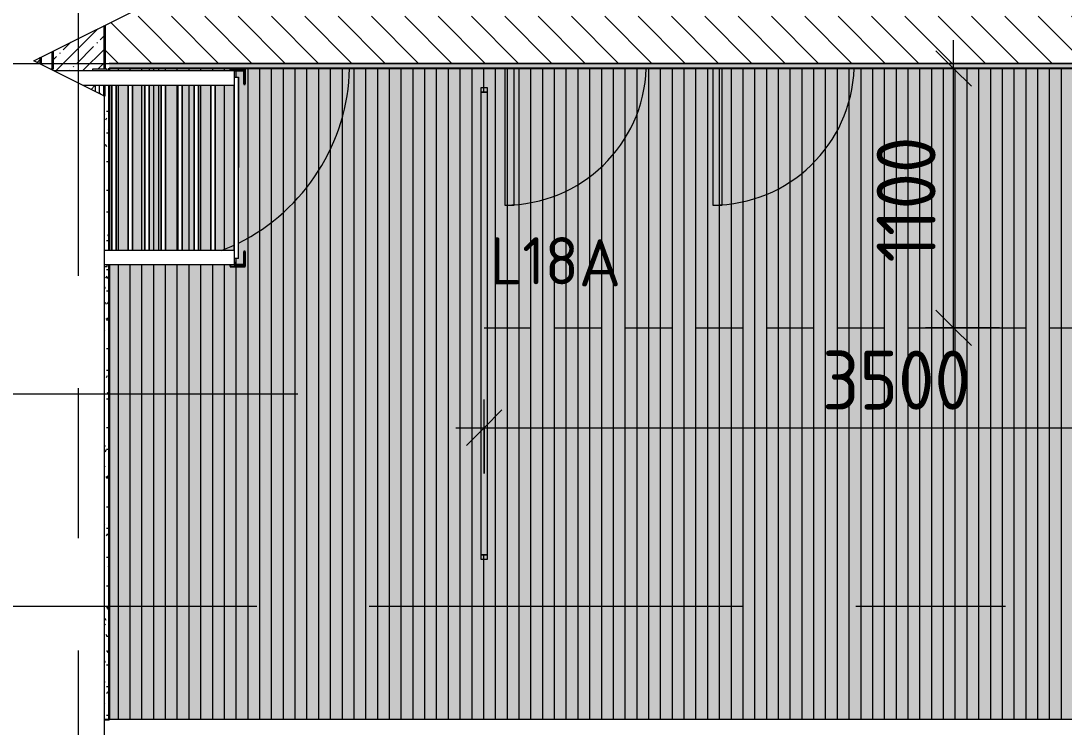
# Model space of a CAD drawing. Header units: millimetres. Extents: x 81682 to 274809, y -8553 to 29000.
# Drawn here: x 84615 to 89041, y 10588 to 13581 of the extents above; entities that cross this region are included whole.
import ezdxf

# ---------------------------------------------------------------- set-up
doc = ezdxf.new("R2010")
doc.units = ezdxf.units.MM
doc.linetypes.add('ADSK_Штрих_ш2 п1', pattern=[300, 200, -100])
doc.linetypes.add('Осевая', pattern=[3175, 635, -476.25, 1587.5, -476.25])
for name, color, linetype, lineweight in [('A-ANNO-DIMS', 7, 'Continuous', 9), ('A-ANNO-DIMS-100', 7, 'Continuous', 9), ('A-CLNG-PATT', 7, 'Continuous', 9), ('A-DETL-1', 7, 'ADSK_Штрих_ш2 п1', 9), ('A-DETL-GENF', 7, 'Continuous', 9), ('A-DOOR', 7, 'Continuous', 9), ('A-DOOR-1', 7, 'Continuous', 13), ('A-GENM', 7, 'Continuous', 9), ('A-GENM-2', 7, 'Continuous', 25), ('A-WALL', 7, 'Continuous', 9), ('E-LITE-EQPM-IDEN', 7, 'Continuous', 9), ('I-WALL', 7, 'Continuous', 9), ('Оси', 7, 'Continuous', 9), ('Оси-2', 7, 'Осевая', 9)]:
    doc.layers.add(name, color=color, linetype=linetype, lineweight=lineweight)
for name, color, linetype, lineweight, true_color in [('A-ANNO-NOTE', 1, 'Continuous', 9, 0xff0000), ('A-CLNG-2', 7, 'Continuous', 9, 0xc0c0c0), ('A-WALL-2', 254, 'Continuous', 25, 0xbebebe), ('A-WALL-3', 254, 'Continuous', 35, 0xbebebe), ('A-WALL-4', 7, 'Continuous', 35, 0x3c3c3c), ('E-LITE-EQPM-1', 1, 'Continuous', 9, 0xff0000), ('G-ANNO-TEXT-1', 1, 'Continuous', 9, 0xff0000)]:
    doc.layers.add(name, color=color, linetype=linetype, lineweight=lineweight, true_color=true_color)
doc.layers.add('A-CLNG-PATT-1', color=7, linetype='Continuous', lineweight=9, transparency=1)
doc.styles.add('GOST Common', font='GOST_Common.ttf', dxfattribs={"height": 200})
doc.styles.add('ISOCPEUR_1', font='isocpeur.ttf', dxfattribs={"width": 0.9, "height": 250})
doc.styles.add('ISOCPEUR_2', font='isocpeur.ttf', dxfattribs={"height": 200})
doc.dimstyles.new('ISO-2_5_0_9К_БОЛЬШОЙ_1', dxfattribs={"dimscale": 304.8, "dimtxt": 248.995294, "dimasz": 0.492126, "dimexe": 0.393701, "dimexo": 0.984252, "dimgap": 0, "dimtad": 1, "dimdec": 0, "dimrnd": 10, "dimzin": 0, "dimdsep": 46, "dimtxsty": 'ISOCPEUR_1', "dimblk1": 'OBLIQUE', "dimblk2": 'OBLIQUE', "dimsah": 1, "dimcen": 0.09, "dimdle": 0.393701, "dimazin": 0, "dimtfac": 1, "dimtdec": 4, "dimtix": 1, "dimtmove": 0, "dimatfit": 3, "dimfxl": 1, "dimtvp": 1, "dimtolj": 1, "dimtzin": 0, "dimarcsym": 2})
pattern_1 = [(45, (0, 0), (-57.02463, 57.02463), []), (45, (57.025, 0), (-57.02463, 57.02463), [100.806, -20.161, 3.353, -16.808])]
pattern_2 = [(0, (0, 0), (121.92, 30.48), [10.058, -81.382, 10.058, -81.382, -487.68]), (0, (0, 0), (121.92, 30.48), [-182.88, 10.058, -172.822, 10.058, -81.382, -213.36]), (0, (0, 0), (121.92, 30.48), [-457.2, 10.058, -50.902, 10.058, -142.342]), (120, (45.72, 15.24), (-87.356454, 90.345817), [10.058, -81.382, 10.058, -81.382, -487.68]), (120, (45.72, 15.24), (-87.356454, 90.345817), [-182.88, 10.058, -172.822, 10.058, -81.382, -213.36]), (120, (45.72, 15.24), (-87.356454, 90.345817), [-457.2, 10.058, -50.902, 10.058, -142.342]), (240, (60.96, 76.2), (-34.563546, -120.825817), [10.058, -81.382, 10.058, -81.382, -487.68]), (240, (60.96, 76.2), (-34.563546, -120.825817), [-182.88, 10.058, -172.822, 10.058, -81.382, -213.36]), (240, (60.96, 76.2), (-34.563546, -120.825817), [-457.2, 10.058, -50.902, 10.058, -142.342])]

# ---------------------------------------------------------------- blocks, each defined once
blk = doc.blocks.new('110_Дверь_СКБ_1Ст_Внутренняя1 - Д-8 950x2100h_охрана-31784688-План расстановки осветительного оборудования 3 этажа в осях 23-33')
at = {"layer": 'A-DOOR'}
for start, end in [(111.1067, 115.0774), (116.4592, 178.5796)]:
    blk.add_arc((437.5, 100), 850, start, end, dxfattribs=at)
at = {"layer": 'A-DOOR-1'}
for p, q in [((397.5, 891), (397.5, 193.4)), ((437.5, 193.4), (437.5, 891)), ((397.5, 130.4), (397.5, 121)), ((437.5, 121), (437.5, 130.4))]:
    blk.add_line(p, q, dxfattribs=at)
blk = doc.blocks.new('110_Дверь_СКБ_1Ст - д-18 700x2100h_Технический шкаф ЭОМ и СС-23257539-План расстановки осветительного оборудования 3 этажа в осях 23-33')
at = {"layer": 'A-DOOR'}
blk.add_arc((312.5, 100), 600, 90, 177.9844, dxfattribs=at)
at = {"layer": 'A-DOOR-1'}
for p, q in [((312.5, 700), (272.5, 700)), ((272.5, 700), (272.5, 121)), ((312.5, 121), (312.5, 700))]:
    blk.add_line(p, q, dxfattribs=at)
blk = doc.blocks.new('ОМ_Уголок_ГОСТ 8509-93 - ОМ_Уголок_ГОСТ 8509-93-22194820-План расстановки осветительного оборудования 3 этажа в осях 23-33')
at = {"layer": 'A-GENM'}
for p, q in [((84918.5, 13375.6), (84918.5, 13369.6)), ((84981.5, 13375.6), (84918.5, 13375.6)), ((84981.5, 13369.6), (84981.5, 13375.6))]:
    blk.add_line(p, q, dxfattribs=at)
blk = doc.blocks.new('ОМ_Арматурный стержень_Форма 1 - ОМ_Арматурный стержень_Форма 1-22194821-План расстановки осветительного оборудования 3 этажа в осях 23-33')
at = {"layer": 'A-GENM'}
for p, q in [((85520, 13341.8), (85529, 13341.8)), ((85529, 13341.8), (85538, 13341.8)), ((85538, 12573.8), (85538, 13341.8)), ((85520, 13306.6), (85520, 12609)), ((85529, 12573.8), (85520, 12573.8)), ((85538, 12573.8), (85529, 12573.8))]:
    blk.add_line(p, q, dxfattribs=at)
blk = doc.blocks.new('ОМ_Арматурный стержень_Форма 1 - ОМ_Арматурный стержень_Форма 1-V13-План расстановки осветительного оборудования 3 этажа в осях 23-33')
at = {"layer": 'A-GENM'}
for p, q in [((69.6, 9), (35.2, 9)), ((35.2, -9), (60.6, -9))]:
    blk.add_line(p, q, dxfattribs=at)
blk = doc.blocks.new('ОМ_Арматурный стержень_Форма 1 - ОМ_Арматурный стержень_Форма 1-V14-План расстановки осветительного оборудования 3 этажа в осях 23-33')
at = {"layer": 'A-GENM'}
for p, q in [((732.8, 9), (35.2, 9)), ((35.2, -9), (732.8, -9))]:
    blk.add_line(p, q, dxfattribs=at)
blk = doc.blocks.new('ОМ_Уголок_ГОСТ 8509-93 - ОМ_Уголок_ГОСТ 8509-93-V15-План расстановки осветительного оборудования 3 этажа в осях 23-33')
at = {"layer": 'A-GENM'}
for p, q in [((84970.7, 12540), (84981.5, 12540)), ((84981.5, 12540), (84981.5, 12546))]:
    blk.add_line(p, q, dxfattribs=at)
blk = doc.blocks.new('ОМ_Уголок_ГОСТ 8509-93 - ОМ_Уголок_ГОСТ 8509-93-22194824-План расстановки осветительного оборудования 3 этажа в осях 23-33')
at = {"layer": 'A-GENM-2'}
for p, q in [((85566.5, 13375.6), (85503.5, 13375.6)), ((85503.5, 13375.6), (85503.5, 13369.6)), ((85520, 13369.6), (85560.5, 13369.6)), ((85560.5, 13369.6), (85560.5, 13312.6)), ((85566.5, 13312.6), (85566.5, 13375.6)), ((85560.5, 13312.6), (85566.5, 13312.6))]:
    blk.add_line(p, q, dxfattribs=at)
blk = doc.blocks.new('ОМ_Уголок_ГОСТ 8509-93 - ОМ_Уголок_ГОСТ 8509-93-V16-План расстановки осветительного оборудования 3 этажа в осях 23-33')
at = {"layer": 'A-GENM-2'}
for p, q in [((85566.5, 12603), (85560.5, 12603)), ((85560.5, 12603), (85560.5, 12546)), ((85566.5, 12540), (85566.5, 12603)), ((85503.5, 12546), (85503.5, 12540)), ((85503.5, 12540), (85566.5, 12540)), ((85560.5, 12546), (85520, 12546))]:
    blk.add_line(p, q, dxfattribs=at)
blk = doc.blocks.new('ОМ_Уголок_ГОСТ 8509-93 - ОМ_Уголок_ГОСТ 8509-93-22194823-План расстановки осветительного оборудования 3 этажа в осях 23-33')
at = {"layer": 'A-GENM'}
for p, q in [((1370, 17.8), (820.7, 17.8)), ((1370, -45.2), (1370, 17.8)), ((820.7, -45.2), (1370, -45.2))]:
    blk.add_line(p, q, dxfattribs=at)
blk = doc.blocks.new('ОМ_Уголок_ГОСТ 8509-93 - ОМ_Уголок_ГОСТ 8509-93-V17-План расстановки осветительного оборудования 3 этажа в осях 23-33')
at = {"layer": 'A-GENM'}
for p, q in [((0, 17.8), (0, -45.2)), ((765.8, 17.8), (0, 17.8)), ((0, -45.2), (639.8, -45.2))]:
    blk.add_line(p, q, dxfattribs=at)
blk = doc.blocks.new('ОМ_Уголок_ГОСТ 8509-93 - ОМ_Уголок_ГОСТ 8509-93-V18-План расстановки осветительного оборудования 3 этажа в осях 23-33')
at = {"layer": 'A-GENM'}
for p, q in [((84751.5, 13375.6), (84742.2, 13375.6)), ((84751.5, 13371), (84751.5, 13375.6))]:
    blk.add_line(p, q, dxfattribs=at)
blk = doc.blocks.new('Downlight - Strip - 2000 мм-27655400-План расстановки осветительного оборудования 3 этажа в осях 23-33')
at = {"layer": 'E-LITE-EQPM-1'}
for p, q in [((-1000, -231.3), (-1000, -205.9)), ((-1000, -205.9), (-980.9, -205.9)), ((-980.9, -231.3), (-980.9, -205.9)), ((-980.9, -205.9), (981, -205.9)), ((-980.9, -205.9), (-980.9, -231.3)), ((-980.9, -231.3), (-980.9, -205.9)), ((-980.9, -205.9), (981, -205.9)), ((981, -205.9), (981, -231.3)), ((981, -231.3), (981, -205.9)), ((981, -205.9), (1000, -205.9)), ((981, -205.9), (981, -231.3)), ((1000, -205.9), (1000, -231.3)), ((-980.9, -231.3), (-1000, -231.3)), ((981, -231.3), (-980.9, -231.3)), ((981, -231.3), (-980.9, -231.3)), ((1000, -231.3), (981, -231.3))]:
    blk.add_line(p, q, dxfattribs=at)
blk = doc.blocks.new('DET_L_Линия разрыва - М100-30674062-План расстановки осветительного оборудования 3 этажа в осях 23-33')
at = {"layer": 'A-DETL-GENF'}
for p, q in [((13969.4, -300), (13669.4, 300)), ((14119.4, 0), (13969.4, -300)), ((27638.8, 0), (14119.4, 0))]:
    blk.add_line(p, q, dxfattribs=at)
blk = doc.blocks.new('DIMBLOCK83-План расстановки осветительного оборудования 3 этажа в осях 23-33')
at = {"layer": 'A-ANNO-DIMS-100'}
for p, q in [((88571.9, 12159.5), (88571.9, 13499)), ((88765.8, 13379), (88451.9, 13379)), ((88571.9, 13379), (88765.8, 13379)), ((88765.8, 12279.5), (88451.9, 12279.5)), ((88571.9, 12279.5), (88765.8, 12279.5))]:
    blk.add_line(p, q, dxfattribs=at)
at = {"layer": 'A-ANNO-DIMS-100', "lineweight": 20}
for p, q in [((88571.9, 13379), (88496.9, 13454)), ((88571.9, 13379), (88646.9, 13304)), ((88571.9, 12279.5), (88496.9, 12354.5)), ((88571.9, 12279.5), (88646.9, 12204.5))]:
    blk.add_line(p, q, dxfattribs=at)
at = {"layer": 'A-ANNO-DIMS-100', "color": 0, "insert": (88245.3, 12556.3), "char_height": 250, "width": 655.049, "attachment_point": 1, "rotation": 90, "line_spacing_factor": 1.149209, "style": 'ISOCPEUR_1'}
blk.add_mtext('1100', dxfattribs=at)
blk = doc.blocks.new('_Oblique')
at = {"color": 0, "linetype": 'ByBlock', "lineweight": -2}
blk.add_line((-0.5, -0.5), (0.5, 0.5), dxfattribs=at)
blk = doc.blocks.new('DIMBLOCK84-План расстановки осветительного оборудования 3 этажа в осях 23-33')
at = {"layer": 'A-ANNO-DIMS-100'}
for p, q in [((86580, 11662.6), (86580, 11976.5)), ((90080, 11662.6), (90080, 11976.5)), ((86460, 11856.5), (90080, 11856.5)), ((86580, 11856.5), (86580, 11662.6)), ((90080, 11856.5), (90080, 11662.6))]:
    blk.add_line(p, q, dxfattribs=at)
at = {"layer": 'A-ANNO-DIMS-100', "lineweight": 20}
for p, q in [((86580, 11856.5), (86655, 11931.5)), ((90080, 11856.5), (90155, 11931.5)), ((86580, 11856.5), (86505, 11781.5)), ((90080, 11856.5), (90005, 11781.5))]:
    blk.add_line(p, q, dxfattribs=at)
at = {"layer": 'A-ANNO-DIMS-100', "color": 0, "insert": (88014, 12183.1), "char_height": 250, "width": 758.478, "attachment_point": 1, "line_spacing_factor": 1.149209, "style": 'ISOCPEUR_1'}
blk.add_mtext('3500', dxfattribs=at)

msp = doc.modelspace()

# ---------------------------------------------------------------- hatches: boundary and pattern name
at = {"layer": 'A-ANNO-NOTE'}
for points in [[(97271.6, 10621), (97398, 10621), (97398, 11341), (98479, 11341), (98479, 13379), (84991, 13379), (84991, 13369.6), (85503.5, 13369.6), (85503.5, 13375.6), (85566.5, 13375.6), (85566.5, 13312.6), (85560.5, 13312.6), (85560.5, 13369.6), (85520, 13369.6), (85520.3, 13341.8), (85538, 13341.8), (85537.7, 12573.8), (85520, 12573.8), (85521.2, 12546), (85560.5, 12546), (85560.5, 12603), (85566.5, 12603), (85566.5, 12540), (85503.5, 12540), (85503.5, 12546), (84991, 12546), (84991, 10621), (97094.7, 10621)], [(85001, 12609), (85001, 13306.6), (84991, 13306.6), (84991, 12609)], [(85071, 12609), (85071, 13306.6), (85019, 13306.6), (85019, 12609), (85029.9, 12609)], [(85089, 12609), (85141, 12609), (85141, 13306.6), (85089, 13306.6), (85089, 12636.2)], [(85159, 12609), (85211, 12609), (85211, 13306.6), (85159, 13306.6), (85159, 12636.2)], [(85229, 12609), (85281, 12609), (85281, 13306.6), (85229, 13306.6), (85229, 12636.2)], [(85347.9, 12609), (85351, 12609), (85351, 13306.6), (85299, 13306.6), (85299, 12609)], [(85421, 12609), (85421, 13306.6), (85369, 13306.6), (85369, 12609)], [(85439, 12609), (85520, 12609), (85520, 13306.6), (85439, 13306.6), (85439, 12636.2)], [(86592.7, 11317.1), (86567.3, 11317.1), (86567.3, 13279), (86592.7, 13279), (86592.7, 11771)]]:
    msp.add_hatch(color=256, dxfattribs=at).paths.add_polyline_path(points)
at = {"layer": 'A-CLNG-PATT'}
h = msp.add_hatch(dxfattribs=at)
h.set_pattern_fill('FP_26', color=256, style=0, pattern_type=2)
h.set_pattern_definition([(270, (97278.964, 18939.26), (50, 3e-15), [])])
h.paths.add_polyline_path([(97271.6, 10621), (97398, 10621), (97398, 11341), (98479, 11341), (98479, 13379), (84991, 13379), (84991, 13369.6), (85503.5, 13369.6), (85503.5, 13375.6), (85566.5, 13375.6), (85566.5, 13312.6), (85560.5, 13312.6), (85560.5, 13369.6), (85520, 13369.6), (85520.3, 13341.8), (85538, 13341.8), (85537.7, 12573.8), (85520, 12573.8), (85521.2, 12546), (85560.5, 12546), (85560.5, 12603), (85566.5, 12603), (85566.5, 12540), (85503.5, 12540), (85503.5, 12546), (84991, 12546), (84991, 10621), (97094.7, 10621)])
h.paths.add_polyline_path([(97069.3, 10739.6), (97069.3, 12701.5), (97094.7, 12701.5), (97094.7, 10739.6)])
h.paths.add_polyline_path([(90067.3, 10739.6), (90067.3, 12701.5), (90092.7, 12701.5), (90092.7, 10739.6)])
h.paths.add_polyline_path([(93592.7, 11317.1), (93567.3, 11317.1), (93567.3, 13279), (93592.7, 13279), (93592.7, 11771)])
h.paths.add_polyline_path([(86592.7, 11317.1), (86567.3, 11317.1), (86567.3, 13279), (86592.7, 13279), (86592.7, 11771)])
h.paths.add_polyline_path([(85159, 12609), (85211, 12609), (85211, 13306.6), (85159, 13306.6), (85159, 12636.2)])
h.paths.add_polyline_path([(85229, 12609), (85281, 12609), (85281, 13306.6), (85229, 13306.6), (85229, 12636.2)])
h.paths.add_polyline_path([(85089, 12609), (85141, 12609), (85141, 13306.6), (85089, 13306.6), (85089, 12636.2)])
h.paths.add_polyline_path([(85347.9, 12609), (85351, 12609), (85351, 13306.6), (85299, 13306.6), (85299, 12609)])
h.paths.add_polyline_path([(85421, 12609), (85421, 13306.6), (85369, 13306.6), (85369, 12609)])
h.paths.add_polyline_path([(85071, 12609), (85071, 13306.6), (85019, 13306.6), (85019, 12609), (85029.9, 12609)])
h.paths.add_polyline_path([(85439, 12609), (85520, 12609), (85520, 13306.6), (85439, 13306.6), (85439, 12636.2)])
h.paths.add_polyline_path([(85001, 12609), (85001, 13306.6), (84991, 13306.6), (84991, 12609)])
at = {"layer": 'A-CLNG-PATT-1'}
h = msp.add_hatch(color=256, dxfattribs=at)
h.paths.add_polyline_path([(97398, 10621), (97398, 11341), (98479, 11341), (98479, 13379), (84991, 13379), (84991, 13369.6), (85503.5, 13369.6), (85503.5, 13375.6), (85566.5, 13375.6), (85566.5, 13312.6), (85560.5, 13312.6), (85560.5, 13369.6), (85520, 13369.6), (85520.3, 13341.8), (85538, 13341.8), (85537.7, 12573.8), (85520, 12573.8), (85521.2, 12546), (85560.5, 12546), (85560.5, 12603), (85566.5, 12603), (85566.5, 12540), (85503.5, 12540), (85503.5, 12546), (84991, 12546), (84991, 10621), (97271.6, 10621)])
h.paths.add_polyline_path([(97069.3, 10739.6), (97069.3, 12701.5), (97094.7, 12701.5), (97094.7, 10739.6)])
h.paths.add_polyline_path([(90067.3, 10739.6), (90067.3, 12701.5), (90092.7, 12701.5), (90092.7, 10739.6)])
h.paths.add_polyline_path([(93592.7, 11317.1), (93567.3, 11317.1), (93567.3, 13279), (93592.7, 13279), (93592.7, 11341)])
h.paths.add_polyline_path([(86592.7, 11317.1), (86567.3, 11317.1), (86567.3, 13279), (86592.7, 13279), (86592.7, 11341)])
h.paths.add_polyline_path([(84991, 12609), (85001, 12609), (85001, 13306.6), (84991, 13306.6), (84991, 12636.2)])
h.paths.add_polyline_path([(85299, 12609), (85351, 12609), (85351, 13306.6), (85299, 13306.6), (85299, 12636.2)])
h.paths.add_polyline_path([(85188.9, 12609), (85211, 12609), (85211, 13306.6), (85159, 13306.6), (85159, 12609)])
h.paths.add_polyline_path([(85506.9, 12609), (85520, 12609), (85520, 13306.6), (85439, 13306.6), (85439, 12609)])
h.paths.add_polyline_path([(85229, 12609), (85281, 12609), (85281, 13306.6), (85229, 13306.6), (85229, 12636.2)])
h.paths.add_polyline_path([(85141, 12609), (85141, 13306.6), (85089, 13306.6), (85089, 12609)])
h.paths.add_polyline_path([(85421, 12609), (85421, 13306.6), (85369, 13306.6), (85369, 12609)])
h.paths.add_polyline_path([(85071, 12609), (85071, 13306.6), (85019, 13306.6), (85019, 12609), (85029.9, 12609)])
at = {"layer": 'I-WALL'}
h = msp.add_hatch(dxfattribs=at)
h.set_pattern_fill('FP_2', color=256, style=0, pattern_type=2)
h.set_pattern_definition([(135, (0, 0), (-70.71068, -70.71068), [])])
h.paths.add_polyline_path([(84970, 13400), (90380, 13400), (90380, 13600), (85047.9, 13600), (84970, 13561.1), (84970, 13501.4)])
h = msp.add_hatch(dxfattribs=at)
h.set_pattern_fill('FP_3', color=256, style=0, pattern_type=2)
h.set_pattern_definition(pattern_1)
h.paths.add_polyline_path([(84970, 13261.7), (84970, 13306.6), (84949, 13306.6), (84949, 13272.2), (84960.2, 13266.6)])
h.paths.add_polyline_path([(84931, 13281.2), (84931, 13306.6), (84880.2, 13306.6), (84923.3, 13285.1)])
h.paths.add_polyline_path([(84754.2, 13369.6), (84918.5, 13369.6), (84918.5, 13375.6), (84970, 13375.6), (84970, 13561.1), (84750, 13451.1), (84750, 13375.6), (84751.5, 13375.6), (84751.5, 13371)])
h = msp.add_hatch(dxfattribs=at)
h.set_pattern_fill('FP_3', color=256, style=0, pattern_type=2)
h.set_pattern_definition(pattern_1)
h.paths.add_polyline_path([(84700, 13396.7), (84700, 13426.1), (84670.7, 13411.4)])
h = msp.add_hatch(dxfattribs=at)
h.set_pattern_fill('FP_21', color=256, style=0, pattern_type=2)
h.set_pattern_definition(pattern_2)
h.paths.add_polyline_path([(84970.7, 10620), (84990, 10620), (84990, 12546), (84981.5, 12546), (84981.5, 12540), (84970.7, 12540), (84970.7, 10712.4)])
h.paths.add_polyline_path([(84970.7, 12609), (84990, 12609), (84989.5, 13306.6), (84970, 13306.6), (84970.7, 12636.2)])
h.paths.add_polyline_path([(84990, 13369.6), (84990, 13400), (84970, 13400), (84970.7, 13375.6), (84981.5, 13375.6), (84981.5, 13369.6), (84989.9, 13369.6)])
h = msp.add_hatch(dxfattribs=at)
h.set_pattern_fill('FP_21', color=256, style=0, pattern_type=2)
h.set_pattern_definition(pattern_2)
h.paths.add_polyline_path([(98500, 13380), (98500, 13400), (84990, 13400), (84990, 13380), (98480, 13380)])

# ---------------------------------------------------------------- linework, layer by layer
at = {"layer": 'A-ANNO-NOTE'}
for p, q in [((98479, 13379), (84991, 13379)), ((84991, 13379), (84991, 13369.6)), ((84991, 13369.6), (85503.5, 13369.6)), ((85503.5, 13369.6), (85503.5, 13375.6)), ((85503.5, 13375.6), (85566.5, 13375.6)), ((85560.5, 13369.6), (85520, 13369.6)), ((85520, 13369.6), (85520.3, 13341.8)), ((85560.5, 13312.6), (85560.5, 13369.6)), ((85566.5, 13375.6), (85566.5, 13312.6)), ((85520.3, 13341.8), (85538, 13341.8)), ((85538, 13341.8), (85537.7, 12573.8)), ((85001, 13306.6), (84991, 13306.6)), ((84991, 13306.6), (84991, 12609)), ((85001, 12609), (85001, 13306.6)), ((85071, 13306.6), (85019, 13306.6)), ((85019, 13306.6), (85019, 12609)), ((85071, 12609), (85071, 13306.6)), ((85141, 13306.6), (85089, 13306.6)), ((85089, 13306.6), (85089, 12636.2)), ((85141, 12609), (85141, 13306.6)), ((85211, 13306.6), (85159, 13306.6)), ((85159, 13306.6), (85159, 12636.2)), ((85211, 12609), (85211, 13306.6)), ((85281, 13306.6), (85229, 13306.6)), ((85229, 13306.6), (85229, 12636.2)), ((85281, 12609), (85281, 13306.6)), ((85351, 13306.6), (85299, 13306.6)), ((85299, 13306.6), (85299, 12609)), ((85351, 12609), (85351, 13306.6)), ((85421, 13306.6), (85369, 13306.6)), ((85369, 13306.6), (85369, 12609)), ((85421, 12609), (85421, 13306.6)), ((85520, 13306.6), (85439, 13306.6)), ((85439, 13306.6), (85439, 12636.2)), ((85520, 12609), (85520, 13306.6)), ((85566.5, 13312.6), (85560.5, 13312.6)), ((86567.3, 11317.1), (86567.3, 13279)), ((86567.3, 13279), (86592.7, 13279)), ((86592.7, 13279), (86592.7, 11771)), ((85089, 12636.2), (85089, 12609)), ((85159, 12636.2), (85159, 12609)), ((85229, 12636.2), (85229, 12609)), ((85439, 12636.2), (85439, 12609)), ((84991, 12609), (85001, 12609)), ((85019, 12609), (85029.9, 12609)), ((85029.9, 12609), (85071, 12609)), ((85089, 12609), (85141, 12609)), ((85159, 12609), (85211, 12609)), ((85229, 12609), (85281, 12609)), ((85299, 12609), (85347.9, 12609)), ((85347.9, 12609), (85351, 12609)), ((85369, 12609), (85421, 12609)), ((85439, 12609), (85520, 12609)), ((85537.7, 12573.8), (85520, 12573.8)), ((85520, 12573.8), (85521.2, 12546)), ((85560.5, 12546), (85560.5, 12603)), ((85560.5, 12603), (85566.5, 12603)), ((85566.5, 12603), (85566.5, 12540)), ((85503.5, 12546), (84991, 12546)), ((84991, 12546), (84991, 10621)), ((85503.5, 12540), (85503.5, 12546)), ((85566.5, 12540), (85503.5, 12540)), ((85521.2, 12546), (85560.5, 12546)), ((86592.7, 11771), (86592.7, 11317.1)), ((86592.7, 11317.1), (86567.3, 11317.1)), ((84991, 10621), (97094.7, 10621))]:
    msp.add_line(p, q, dxfattribs=at)
at = {"layer": 'A-CLNG-2'}
msp.add_line((84991, 10621), (97398, 10621), dxfattribs=at)
at = {"layer": 'A-DETL-1'}
msp.add_line((86580, 12279.5), (93580, 12279.5), dxfattribs=at)
at = {"layer": 'A-WALL'}
for p, q in [((84970, 13400), (90380, 13400)), ((90380, 13400), (84990, 13400))]:
    msp.add_line(p, q, dxfattribs=at)
at = {"layer": 'A-WALL-2'}
for p, q in [((84990, 13369.6), (84990, 13380)), ((84990, 13380), (98480, 13380)), ((84990, 12609), (84990, 13306.6)), ((84990, 10620), (84990, 12546)), ((84970.7, 10620), (84990, 10620))]:
    msp.add_line(p, q, dxfattribs=at)
at = {"layer": 'A-WALL-3'}
msp.add_line((84970, 13561.1), (84970, 13375.6), dxfattribs=at)
at = {"layer": 'A-WALL-4'}
for p, q in [((84700, 13396.7), (84700, 13426.1)), ((84750, 13451.1), (84750, 13375.6)), ((84970, 13261.7), (84970, 13306.6))]:
    msp.add_line(p, q, dxfattribs=at)
at = {"layer": 'I-WALL'}
for p, q in [((84991, 13379), (84991, 13369.6)), ((98479, 13379), (84991, 13379)), ((86618.4, 13380), (86618.4, 13379)), ((87318.4, 13380), (87318.4, 13379)), ((87500, 13380), (87500, 13379)), ((88200, 13380), (88200, 13379)), ((84991, 13306.6), (84991, 12609)), ((84991, 12546), (84991, 10621)), ((84990, 10620), (84991, 10620))]:
    msp.add_line(p, q, dxfattribs=at)
at = {"layer": 'Оси'}
for p, q in [((82481.8, 13400), (84981.8, 13400)), ((84161.3, 12000), (85790, 12000)), ((82481.8, 11100), (84981.8, 11100))]:
    msp.add_line(p, q, dxfattribs=at)
at = {"layer": 'Оси-2'}
for p, q in [((84860, 1863.7), (84860, 18900)), ((84981.8, 13400), (122130, 13400)), ((84981.8, 11100), (122730, 11100))]:
    msp.add_line(p, q, dxfattribs=at)

# ---------------------------------------------------------------- block references
at = {"layer": 'A-DETL-GENF', "rotation": 270.0000000000003}
msp.add_blockref('DET_L_Линия разрыва - М100-30674062-План расстановки осветительного оборудования 3 этажа в осях 23-33', (84970.7, 27380.8), dxfattribs=at)
at = {"layer": 'A-DOOR', "rotation": 180}
for name, p in [('110_Дверь_СКБ_1Ст_Внутренняя1 - Д-8 950x2100h_охрана-31784688-План расстановки осветительного оборудования 3 этажа в осях 23-33', (85597.5, 13500)), ('110_Дверь_СКБ_1Ст - д-18 700x2100h_Технический шкаф ЭОМ и СС-23257539-План расстановки осветительного оборудования 3 этажа в осях 23-33', (86980.9, 13500)), ('110_Дверь_СКБ_1Ст - д-18 700x2100h_Технический шкаф ЭОМ и СС-23257539-План расстановки осветительного оборудования 3 этажа в осях 23-33', (87862.5, 13500))]:
    msp.add_blockref(name, p, dxfattribs=at)
at = {"layer": 'A-GENM'}
for name in ['ОМ_Уголок_ГОСТ 8509-93 - ОМ_Уголок_ГОСТ 8509-93-V18-План расстановки осветительного оборудования 3 этажа в осях 23-33', 'ОМ_Уголок_ГОСТ 8509-93 - ОМ_Уголок_ГОСТ 8509-93-22194820-План расстановки осветительного оборудования 3 этажа в осях 23-33', 'ОМ_Уголок_ГОСТ 8509-93 - ОМ_Уголок_ГОСТ 8509-93-22194824-План расстановки осветительного оборудования 3 этажа в осях 23-33', 'ОМ_Арматурный стержень_Форма 1 - ОМ_Арматурный стержень_Форма 1-22194821-План расстановки осветительного оборудования 3 этажа в осях 23-33', 'ОМ_Уголок_ГОСТ 8509-93 - ОМ_Уголок_ГОСТ 8509-93-V16-План расстановки осветительного оборудования 3 этажа в осях 23-33', 'ОМ_Уголок_ГОСТ 8509-93 - ОМ_Уголок_ГОСТ 8509-93-V15-План расстановки осветительного оборудования 3 этажа в осях 23-33']:
    msp.add_blockref(name, (0, 0), dxfattribs=at)
at = {"layer": 'A-GENM', "extrusion": (0, 0, -1)}
msp.add_blockref('ОМ_Уголок_ГОСТ 8509-93 - ОМ_Уголок_ГОСТ 8509-93-V17-План расстановки осветительного оборудования 3 этажа в осях 23-33', (-85520, 13351.8), dxfattribs=at)
at = {"layer": 'A-GENM', "rotation": 270}
for name, p in [('ОМ_Арматурный стержень_Форма 1 - ОМ_Арматурный стержень_Форма 1-V13-План расстановки осветительного оборудования 3 этажа в осях 23-33', (84940, 13341.8)), ('ОМ_Арматурный стержень_Форма 1 - ОМ_Арматурный стержень_Форма 1-V14-План расстановки осветительного оборудования 3 этажа в осях 23-33', (85010, 13341.8)), ('ОМ_Арматурный стержень_Форма 1 - ОМ_Арматурный стержень_Форма 1-V14-План расстановки осветительного оборудования 3 этажа в осях 23-33', (85080, 13341.8)), ('ОМ_Арматурный стержень_Форма 1 - ОМ_Арматурный стержень_Форма 1-V14-План расстановки осветительного оборудования 3 этажа в осях 23-33', (85150, 13341.8)), ('ОМ_Арматурный стержень_Форма 1 - ОМ_Арматурный стержень_Форма 1-V14-План расстановки осветительного оборудования 3 этажа в осях 23-33', (85220, 13341.8)), ('ОМ_Арматурный стержень_Форма 1 - ОМ_Арматурный стержень_Форма 1-V14-План расстановки осветительного оборудования 3 этажа в осях 23-33', (85290, 13341.8)), ('ОМ_Арматурный стержень_Форма 1 - ОМ_Арматурный стержень_Форма 1-V14-План расстановки осветительного оборудования 3 этажа в осях 23-33', (85360, 13341.8)), ('ОМ_Арматурный стержень_Форма 1 - ОМ_Арматурный стержень_Форма 1-V14-План расстановки осветительного оборудования 3 этажа в осях 23-33', (85430, 13341.8))]:
    msp.add_blockref(name, p, dxfattribs=at)
at = {"layer": 'A-GENM', "extrusion": (0, 0, -1), "rotation": 180}
msp.add_blockref('ОМ_Уголок_ГОСТ 8509-93 - ОМ_Уголок_ГОСТ 8509-93-22194823-План расстановки осветительного оборудования 3 этажа в осях 23-33', (-84150, 12563.8), dxfattribs=at)
at = {"layer": 'E-LITE-EQPM-1', "rotation": 89.9999999999999}
msp.add_blockref('Downlight - Strip - 2000 мм-27655400-План расстановки осветительного оборудования 3 этажа в осях 23-33', (86361.4, 12298), dxfattribs=at)

# ---------------------------------------------------------------- texts
at = {"layer": 'E-LITE-EQPM-IDEN', "insert": (86604.7, 12663.8), "char_height": 200, "width": 472.996, "attachment_point": 1, "style": 'GOST Common'}
msp.add_mtext('L18', dxfattribs=at)
at = {"layer": 'G-ANNO-TEXT-1', "insert": (86981.7, 12655.3), "char_height": 200, "width": 224.472, "attachment_point": 1, "style": 'ISOCPEUR_2'}
msp.add_mtext('\\fISOCPEUR|b0|i0|c204|p34|;А', dxfattribs=at)

# ---------------------------------------------------------------- dimensions: what is measured, and where the dimension line sits
at = {"layer": 'A-ANNO-DIMS'}
dim = msp.add_linear_dim(base=(88571.9084774, 13378.9999953), p1=(88465.8424602, 12279.4999956), p2=(88465.8424602, 13378.9999953), angle=90, dimstyle='ISO-2_5_0_9К_БОЛЬШОЙ_1', override={"dimpost": '<>', "dimfxl": 1099.5}, dxfattribs=at)
dim.commit()
dim.dimension.update_dxf_attribs({"geometry": 'DIMBLOCK83-План расстановки осветительного оборудования 3 этажа в осях 23-33', "text_midpoint": (88446.9084774, 12829.2499954)})
dim = msp.add_linear_dim(base=(90080, 11856.5), p1=(86580, 11962.6), p2=(90080, 11962.6), dimstyle='ISO-2_5_0_9К_БОЛЬШОЙ_1', override={"dimpost": '<>', "dimfxl": 3500}, dxfattribs=at)
dim.commit()
dim.dimension.update_dxf_attribs({"geometry": 'DIMBLOCK84-План расстановки осветительного оборудования 3 этажа в осях 23-33', "text_midpoint": (88330, 11981.5)})

doc.saveas('drawing.dxf')
